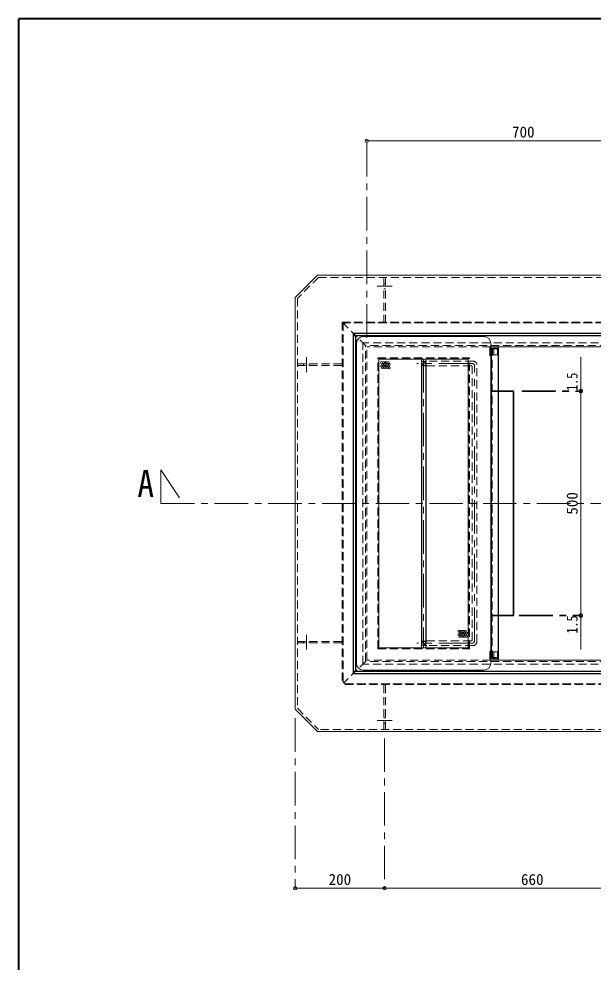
# Model space of a CAD drawing. Units: millimetres at full size, sheet at 1:15. Extents: x -3171 to 2904, y -2098 to 2117.
# Drawn here: x -3171 to -1887, y 10 to 2117 of the extents above; entities that cross this region are included whole.
import ezdxf
from ezdxf.enums import TextEntityAlignment as Align

# ---------------------------------------------------------------- set-up
doc = ezdxf.new("R2010")
doc.units = ezdxf.units.MM
doc.header["$LTSCALE"] = 15
doc.header["$PDMODE"] = 32
doc.header["$PDSIZE"] = 7.5
doc.linetypes.add('CHAIN1', pattern=[8, 5, -1, 1, -1])
doc.linetypes.add('DASHED1', pattern=[1.8, 1.2, -0.6])
doc.layers.add('0-6_補助線', color=4, linetype='Continuous', lineweight=9)
doc.styles.add('ＭＳ ゴシック', font='')
doc.styles.get('ＭＳ ゴシック').set_extended_font_data('MS Gothic')

msp = doc.modelspace()

# ---------------------------------------------------------------- linework, layer by layer
at = {"layer": '0-6_補助線', "color": 1, "lineweight": 40}
for p in [(-3170.88, -2097.95), (2904.12, 2117.05)]:
    msp.add_line(p, (-3170.88, 2117.05), dxfattribs=at)
at = {"layer": '0-6_補助線', "linetype": 'CHAIN1'}
for p, q in [((-2393.38, 1404.55), (-2393.38, 1844.55)), ((-2369.98, 1519.55), (-2336.78, 1519.55)), ((-2528.38, 1361.15), (-2528.38, 1327.95)), ((-2266.38, 1357.05), (-2266.38, 712.05)), ((-2157.63, 1347.05), (-2281.38, 1347.05)), ((-2152.63, 727.05), (-2152.63, 1342.05)), ((-2046.13, 1286.05), (-1914.63, 1286.05)), ((-2046.88, 1284.55), (-1914.63, 1284.55)), ((-2853.38, 1109.55), (-2853.38, 1034.55)), ((-2853.38, 1109.55), (-2803.38, 1034.55)), ((-2853.38, 1034.55), (111.62, 1034.55)), ((-2052.63, 784.55), (-1914.63, 784.55)), ((-2052.63, 783.05), (-1914.63, 783.05)), ((-2528.38, 707.95), (-2528.38, 741.15)), ((-2157.63, 722.05), (-2281.38, 722.05)), ((-2553.38, 554.55), (-2553.38, 174.55)), ((-2369.98, 549.55), (-2336.78, 549.55)), ((-2353.38, 509.55), (-2353.38, 174.55))]:
    msp.add_line(p, q, dxfattribs=at)
at = {"layer": '0-6_補助線'}
for p, q in [((-2393.38, 1844.55), (-1693.38, 1844.55)), ((-2112.38, 1379.55), (-2112.38, 1381.55)), ((-1914.63, 1361.05), (-1914.63, 1284.55)), ((-2066.13, 1286.05), (-2099.63, 1286.05)), ((-2066.88, 1284.55), (-2099.63, 1284.55)), ((-2066.13, 1283.8), (-2066.13, 785.3)), ((-2064.63, 1284.55), (-2064.63, 784.55)), ((-1914.63, 1284.55), (-1914.63, 784.55)), ((-2066.88, 784.55), (-2099.63, 784.55)), ((-2066.13, 783.05), (-2099.63, 783.05)), ((-1914.63, 708.05), (-1914.63, 784.55)), ((-2112.38, 689.55), (-2112.38, 687.55)), ((-2353.38, 174.55), (-2553.38, 174.55)), ((-1693.38, 174.55), (-2353.38, 174.55))]:
    msp.add_line(p, q, dxfattribs=at)
at = {"layer": '0-6_補助線', "color": 7, "lineweight": 18}
for p, q in [((-2503.38, 1544.55), (-2553.38, 1494.55)), ((-2503.38, 1544.55), (-883.38, 1544.55)), ((-2553.38, 1494.55), (-2553.38, 574.55)), ((-2416.38, 677.05), (-2416.38, 1392.05)), ((-2131.38, 1407.05), (-2401.38, 1407.05)), ((-2116.38, 677.05), (-2116.38, 1392.05)), ((-993.38, 1384.55), (-2116.38, 1384.55)), ((-2115.38, 1378.55), (-2115.38, 1367.55)), ((-2112.38, 1381.55), (-2099.26, 1381.55)), ((-2101.38, 1381.55), (-2101.38, 1378.35)), ((-2099.26, 1381.55), (-2099.26, 1366.55)), ((-2366.38, 1357.05), (-2166.38, 1357.05)), ((-2366.38, 712.05), (-2366.38, 1357.05)), ((-2271.38, 1347.05), (-2271.38, 1357.05)), ((-2261.38, 1347.05), (-2261.38, 1357.05)), ((-2166.38, 712.05), (-2166.38, 1357.05)), ((-2099.63, 1366.55), (-2099.26, 1366.55)), ((-2271.38, 722.05), (-2271.38, 712.05)), ((-2261.38, 722.05), (-2261.38, 712.05)), ((-2366.38, 712.05), (-2166.38, 712.05)), ((-2115.38, 690.55), (-2115.38, 701.55)), ((-2099.63, 702.55), (-2099.26, 702.55)), ((-2099.26, 687.55), (-2099.26, 702.55)), ((-993.38, 684.55), (-2116.38, 684.55)), ((-2112.38, 687.55), (-2099.26, 687.55)), ((-2101.38, 687.55), (-2101.38, 690.75)), ((-2131.38, 662.05), (-2401.38, 662.05)), ((-2553.38, 574.55), (-2503.38, 524.55))]:
    msp.add_line(p, q, dxfattribs=at)
at = {"layer": '0-6_補助線', "linetype": 'DASHED1'}
for p, q in [((-2501.31, 1539.55), (-2548.38, 1492.47)), ((-2501.31, 1539.55), (-885.45, 1539.55)), ((-2354.98, 1437.95), (-2354.98, 1539.55)), ((-2351.78, 1437.95), (-2351.78, 1539.55)), ((-2351.78, 1525.55), (-2354.98, 1525.55)), ((-2351.78, 1513.55), (-2354.98, 1513.55)), ((-2448.38, 1439.55), (-938.38, 1439.55)), ((-2448.38, 1439.55), (-2448.38, 629.55)), ((-2446.78, 1437.95), (-939.98, 1437.95)), ((-2446.78, 1437.95), (-2446.78, 631.15)), ((-2396.38, 1387.55), (-2444.63, 1435.79)), ((-946.38, 1437.55), (-2440.38, 1437.55)), ((-2446.38, 637.55), (-2446.38, 1431.55)), ((-2402.38, 675.55), (-2402.38, 1393.55)), ((-984.38, 1393.55), (-2402.38, 1393.55)), ((-2396.38, 681.55), (-2396.38, 1387.55)), ((-990.38, 1387.55), (-2396.38, 1387.55)), ((-2393.38, 684.55), (-2393.38, 1384.55)), ((-2116.38, 1384.55), (-2393.38, 1384.55)), ((-2118.38, 1364.55), (-2118.38, 1384.55)), ((-2112.38, 1366.55), (-2112.38, 1379.55)), ((-2109.38, 1366.55), (-2109.38, 1381.55)), ((-2101.38, 1378.35), (-2101.38, 1366.55)), ((-2368.88, 1359.55), (-2163.88, 1359.55)), ((-2368.88, 709.55), (-2368.88, 1359.55)), ((-2367.88, 1358.55), (-2164.88, 1358.55)), ((-2367.88, 710.55), (-2367.88, 1358.55)), ((-2155.13, 1352.05), (-2258.88, 1352.05)), ((-2164.88, 710.55), (-2164.88, 1358.55)), ((-2163.88, 709.55), (-2163.88, 1359.55)), ((-2099.63, 1366.55), (-2112.38, 1366.55)), ((-2548.38, 1346.15), (-2448.38, 1346.15)), ((-2548.38, 1342.95), (-2448.38, 1342.95)), ((-2534.38, 1342.95), (-2534.38, 1346.15)), ((-2522.38, 1342.95), (-2522.38, 1346.15)), ((-2160.13, 1342.05), (-2261.38, 1342.05)), ((-2157.63, 729.55), (-2157.63, 1339.55)), ((-2147.63, 724.55), (-2147.63, 1344.55)), ((-2112.38, 1286.05), (-2099.63, 1286.05)), ((-2113.13, 1284.55), (-2099.63, 1284.55)), ((-2113.13, 784.55), (-2099.63, 784.55)), ((-2112.38, 783.05), (-2099.63, 783.05)), ((-2548.38, 726.15), (-2448.38, 726.15)), ((-2548.38, 722.95), (-2448.38, 722.95)), ((-2534.38, 726.15), (-2534.38, 722.95)), ((-2522.38, 726.15), (-2522.38, 722.95)), ((-2160.13, 727.05), (-2261.38, 727.05)), ((-2155.13, 717.05), (-2258.88, 717.05)), ((-2368.88, 709.55), (-2163.88, 709.55)), ((-2367.88, 710.55), (-2164.88, 710.55)), ((-2118.38, 704.55), (-2118.38, 684.55)), ((-2099.63, 702.55), (-2112.38, 702.55)), ((-2112.38, 702.55), (-2112.38, 689.55)), ((-2109.38, 702.55), (-2109.38, 687.55)), ((-2101.38, 690.75), (-2101.38, 702.55)), ((-2396.38, 681.55), (-2444.63, 633.3)), ((-984.38, 675.55), (-2402.38, 675.55)), ((-2116.38, 684.55), (-2393.38, 684.55)), ((-938.38, 629.55), (-2448.38, 629.55)), ((-939.98, 631.15), (-2446.78, 631.15)), ((-2440.38, 631.55), (-946.38, 631.55)), ((-2354.98, 529.55), (-2354.98, 629.55)), ((-2351.78, 529.55), (-2351.78, 629.55)), ((-2351.78, 555.55), (-2354.98, 555.55)), ((-885.45, 529.55), (-2501.31, 529.55)), ((-2351.78, 543.55), (-2354.98, 543.55))]:
    msp.add_line(p, q, dxfattribs=at)
at = {"layer": '0-6_補助線', "color": 5, "lineweight": 25}
for p, q in [((-2423.38, 1414.55), (-2423.38, 654.55)), ((-2423.38, 1414.55), (-963.38, 1414.55)), ((-2423.38, 1409.55), (-963.38, 1409.55)), ((-2418.38, 1409.55), (-2418.38, 659.55)), ((-2104.63, 1379.55), (-2114.63, 1379.55)), ((-2099.63, 1374.55), (-2099.63, 694.55)), ((-2271.38, 1347.05), (-2271.38, 722.05)), ((-2261.38, 1347.05), (-2261.38, 722.05)), ((-2423.38, 659.55), (-963.38, 659.55)), ((-2423.38, 654.55), (-963.38, 654.55))]:
    msp.add_line(p, q, dxfattribs=at)
at = {"layer": '0-6_補助線', "color": 7, "linetype": 'DASHED1', "lineweight": 18}
msp.add_line((-2113.13, 689.55), (-2113.13, 1379.55), dxfattribs=at)
at = {"layer": '0-6_補助線', "linetype": 'DASHED1'}
for points in [[(-2548.38, 1492.47), (-2548.38, 576.62), (-2501.31, 529.55)], [(-990.38, 1387.55), (-990.38, 681.55), (-2396.38, 681.55)]]:
    msp.add_lwpolyline(points, dxfattribs=at)
at = {"layer": '0-6_補助線', "color": 7, "lineweight": 18}
msp.add_lwpolyline([(-833.38, 1494.55), (-833.38, 574.55), (-883.38, 524.55), (-2503.38, 524.55)], dxfattribs=at)
at = {"layer": '0-6_補助線', "color": 5, "lineweight": 25}
msp.add_lwpolyline([(-2104.63, 689.55), (-2114.63, 689.55), (-2114.63, 1379.55)], dxfattribs=at)
at = {"layer": '0-6_補助線'}
for centre in [(-2360.38, 1349.36), (-2355.38, 1349.36), (-2350.38, 1349.36), (-2345.38, 1349.36), (-2360.38, 1341.36), (-2357.88, 1345.36), (-2357.88, 1337.36), (-2355.38, 1341.36), (-2352.88, 1345.36), (-2352.88, 1337.36), (-2350.38, 1341.36), (-2347.88, 1345.36), (-2347.88, 1337.36), (-2345.38, 1341.36), (-2342.88, 1345.36), (-2342.88, 1337.36), (-2187.86, 748.84), (-2187.86, 740.84), (-2185.36, 744.84), (-2185.36, 736.84), (-2182.86, 748.84), (-2182.86, 740.84), (-2180.36, 744.84), (-2180.36, 736.84), (-2177.86, 748.84), (-2177.86, 740.84), (-2175.36, 744.84), (-2175.36, 736.84), (-2172.86, 748.84), (-2172.86, 740.84), (-2170.36, 744.84), (-2170.36, 736.84)]:
    msp.add_circle(centre, 2, dxfattribs=at)
at = {"layer": '0-6_補助線', "linetype": 'DASHED1'}
for centre, radius, start, end in [((-2440.38, 1431.55), 6, 90, 180), ((-2261.38, 1352.05), 10, 180, 270), ((-2258.88, 1354.55), 2.5, 180, 270), ((-2155.13, 1344.55), 7.5, 0, 90), ((-2118.38, 1367.55), 3, 270, 311.81032), ((-2160.13, 1339.55), 2.5, 0, 90), ((-2113.13, 1286.05), 1.5, 180, 270), ((-2112.38, 1286.8), 0.75, 180, 270), ((-2113.13, 783.05), 1.5, 90, 180), ((-2112.38, 782.3), 0.75, 90, 180), ((-2261.38, 717.05), 10, 90, 180), ((-2258.88, 714.55), 2.5, 90, 180), ((-2160.13, 729.55), 2.5, 270, 0), ((-2155.13, 724.55), 7.5, 270, 0), ((-2118.38, 701.55), 3, 48.18968, 90), ((-2440.38, 637.55), 6, 180, 270)]:
    msp.add_arc(centre, radius, start, end, dxfattribs=at)
at = {"layer": '0-6_補助線', "color": 7, "lineweight": 18}
for centre, radius, start, end in [((-2401.38, 1392.05), 15, 90, 180), ((-2131.38, 1392.05), 15, 0, 90), ((-2112.38, 1378.55), 3, 90, 180), ((-2101.38, 1384.55), 3, 270, 0), ((-2118.38, 1367.55), 3, 311.81032, 0), ((-2118.38, 701.55), 3, 0, 48.18968), ((-2401.38, 677.05), 15, 180, 270), ((-2131.38, 677.05), 15, 270, 0), ((-2112.38, 690.55), 3, 180, 270), ((-2101.38, 684.55), 3, 0, 90)]:
    msp.add_arc(centre, radius, start, end, dxfattribs=at)
at = {"layer": '0-6_補助線', "color": 5, "lineweight": 25}
for centre, start, end in [((-2104.63, 1374.55), 0, 90), ((-2266.38, 1347.05), 0, 180), ((-2266.38, 722.05), 180, 0), ((-2104.63, 694.55), 270, 0)]:
    msp.add_arc(centre, 5, start, end, dxfattribs=at)
at = {"layer": '0-6_補助線', "linetype": 'CHAIN1'}
for centre, start, end in [((-2261.38, 1352.05), 180, 270), ((-2157.63, 1342.05), 0, 90), ((-2261.38, 717.05), 90, 180), ((-2157.63, 727.05), 270, 0)]:
    msp.add_arc(centre, 5, start, end, dxfattribs=at)
at = {"layer": '0-6_補助線', "color": 7, "linetype": 'DASHED1', "lineweight": 18}
for centre, start, end in [((-2266.38, 1347.05), 180, 0), ((-2266.38, 722.05), 0, 180)]:
    msp.add_arc(centre, 5, start, end, dxfattribs=at)
at = {"layer": '0-6_補助線'}
for centre, radius, start, end in [((-2066.13, 1284.55), 1.5, 0, 90), ((-2066.88, 1283.8), 0.75, 0, 90), ((-2066.88, 785.3), 0.75, 270, 0), ((-2066.13, 784.55), 1.5, 270, 0)]:
    msp.add_arc(centre, radius, start, end, dxfattribs=at)
at = {"layer": '0-6_補助線', "color": 1}
for p in [(-2393.38, 1844.55), (-1914.63, 1286.05), (-1914.63, 1284.55), (-1914.63, 784.55), (-1914.63, 783.05), (-2553.38, 174.55), (-2353.38, 174.55)]:
    msp.add_point(p, dxfattribs=at)

# ---------------------------------------------------------------- texts
at = {"layer": '0-6_補助線', "color": 7, "style": 'ＭＳ ゴシック'}
for s, p in [('700', (-2068.7, 1844.55)), ('200', (-2478.7, 174.55)), ('660', (-2048.7, 174.55))]:
    msp.add_text(s, height=24.74, dxfattribs=at).set_placement(p, align=Align.BOTTOM_LEFT)
at = {"layer": '0-6_補助線', "color": 7, "style": 'ＭＳ ゴシック', "width": 0.8}
for p in [(-1914.63, 1286.05), (-1914.63, 743.67)]:
    msp.add_text('1.5', height=24.74, rotation=90, dxfattribs=at).set_placement(p, align=Align.BOTTOM_LEFT)
at = {"layer": '0-6_補助線', "color": 7, "style": 'ＭＳ ゴシック', "width": 0.9}
msp.add_text('A', height=60.48, dxfattribs=at).set_placement((-2905.88, 1030.8), align=Align.BOTTOM_LEFT)
at = {"layer": '0-6_補助線', "color": 7, "style": 'ＭＳ ゴシック'}
msp.add_text('500', height=24.74, rotation=90, dxfattribs=at).set_placement((-1914.63, 1009.23), align=Align.BOTTOM_LEFT)

doc.saveas('drawing.dxf')
